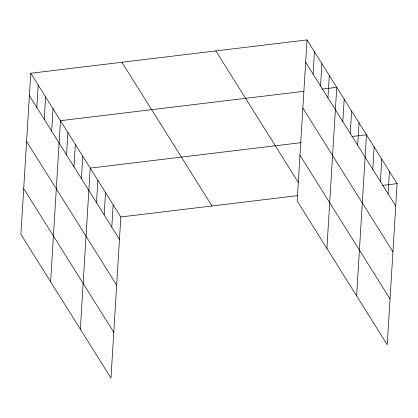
<?xml version="1.0" encoding="UTF-8"?>
<svg xmlns="http://www.w3.org/2000/svg" width="418" height="418" viewBox="0 0 418 418"><rect width="100%" height="100%" fill="white"/><g stroke="black" fill="none" stroke-linecap="round" stroke-linejoin="round"><path stroke-width="0.63" d="M30.754 73.254L20.9 234.367L110.979 378.086L120.833 216.968L30.754 73.254L307.021 39.914L397.1 183.633L387.246 344.745L297.167 201.032L307.021 39.914M36.815 107.473L38.184 85.11M44.251 119.329L45.619 96.966M51.68 131.189L53.049 108.821M50.625 281.795L60.479 120.677L303.829 91.312M66.546 154.9L67.909 132.532M73.976 166.756L75.344 144.393M81.406 178.611L82.774 156.248M80.35 329.222L90.204 168.104L301.263 142.637M96.495 202.683L97.859 180.32M104.15 214.899L105.519 192.536M111.805 227.115L113.173 204.752M313.087 74.138L314.456 51.769M320.517 85.993L321.886 63.63M327.947 97.849L329.316 75.486M326.897 248.459L336.751 87.341L322.189 89.097M342.812 121.565L344.181 99.197M350.242 133.42L351.611 111.052M357.672 145.276L359.041 122.913M356.622 295.887L366.476 134.768L351.914 136.524M372.762 169.347L374.131 146.984M380.417 181.564L381.786 159.201M388.076 193.78L389.445 171.417M120.833 216.968L297.679 195.629M382.538 185.388L397.1 183.633M305.657 62.282L395.731 205.996M302.857 108.069L392.93 251.782M299.967 155.245L390.046 298.959M215.855 50.918L298.274 182.415M121.925 62.251L211.999 205.964M29.385 95.617L119.464 239.331M26.585 141.404L116.664 285.123M23.701 188.581L113.78 332.294"/></g></svg>
